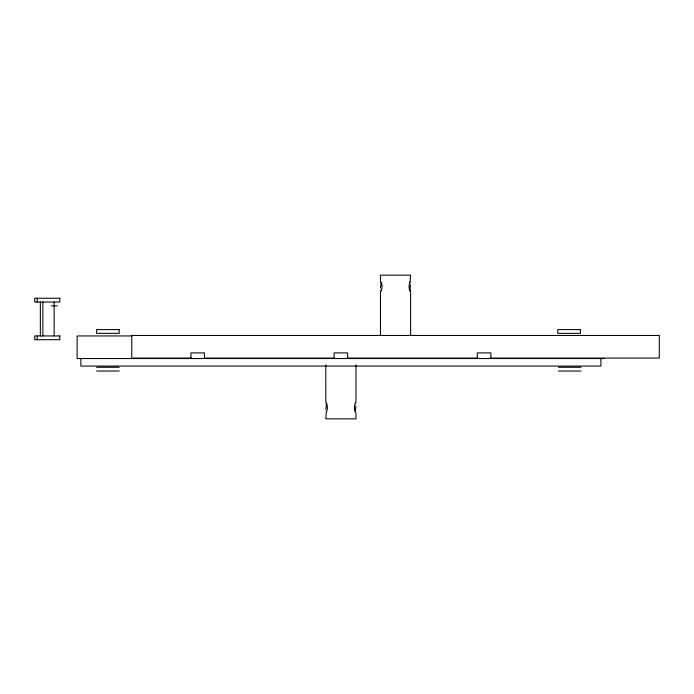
<?xml version="1.0" encoding="UTF-8"?>
<svg xmlns="http://www.w3.org/2000/svg" width="694" height="694" viewBox="0 0 694 694"><rect width="100%" height="100%" fill="white"/><g stroke="black" fill="none" stroke-linecap="round" stroke-linejoin="round"><path stroke-width="1.04" d="M40.356 302.02L40.356 335.939M42.863 302.02L42.863 335.939M54.167 302.02L54.167 335.939M381.023 290.37L380.468 292.096L380.459 335.454M355.389 403.63L355.953 401.887L355.961 365.044M326.353 411.525L325.816 418.838L355.961 418.838L355.961 413.182M410.067 282.475L410.605 275.162L380.459 275.162L380.459 280.818M51.425 305.837L57.177 305.837M131.99 335.939L77.121 335.939L77.121 358.546L604.656 358.546M191.613 358.061L131.765 358.061L131.765 335.454L659.3 335.454L659.3 358.061L490.216 358.061M203.984 358.061L333.797 358.061M347.451 358.061L477.984 358.061M96.622 367.273L119.203 367.273M558.427 367.273L581.034 367.273M96.622 371.038L119.203 371.038M558.427 371.038L581.034 371.038M410.067 290.465L410.605 292.122L410.605 335.454M326.353 403.535L325.824 401.904L325.816 365.044M600.909 358.546L600.909 366.076L80.86 366.076L80.86 358.546M490.858 358.546L490.858 352.89L477.29 352.89L477.29 358.546M347.668 358.546L347.668 352.89L334.1 352.89L334.1 358.546M204.478 358.546L204.478 352.89L190.919 352.89L190.919 358.546M37.216 298.255L37.216 302.02M37.216 335.939L37.216 339.704M355.415 411.533A5.491 0.729 -82 0 1 356.005 405.843M355.571 411.776A5.587 0.599 80.6 0 1 355.588 412.245M326.484 403.041A5.483 2.065 90 0 1 326.484 412.019M326.345 403.57A5.483 0.781 -82.6 0 1 325.798 409.417M355.241 411.967A5.491 2.073 -90 0 1 355.285 403.014M381.006 282.467A5.491 0.729 -82 0 1 380.416 288.157M380.841 282.224A5.587 0.599 80.6 0 1 380.824 281.755M409.937 290.959A5.483 2.065 90 0 1 409.937 281.981M410.076 290.43A5.483 0.781 -82.6 0 1 410.622 284.583M381.171 282.033A5.491 2.073 -90 0 1 381.136 290.986M59.805 298.255L34.717 298.255L34.7 302.02L59.805 302.02L59.823 298.255M119.203 329.589L96.622 329.589L96.605 333.363L119.203 333.363L119.212 329.589M580.384 329.589L557.785 329.589L557.785 333.363L580.384 333.363L580.384 329.589M59.805 335.939L34.717 335.939L34.7 339.704L59.805 339.704L59.823 335.939"/></g></svg>
